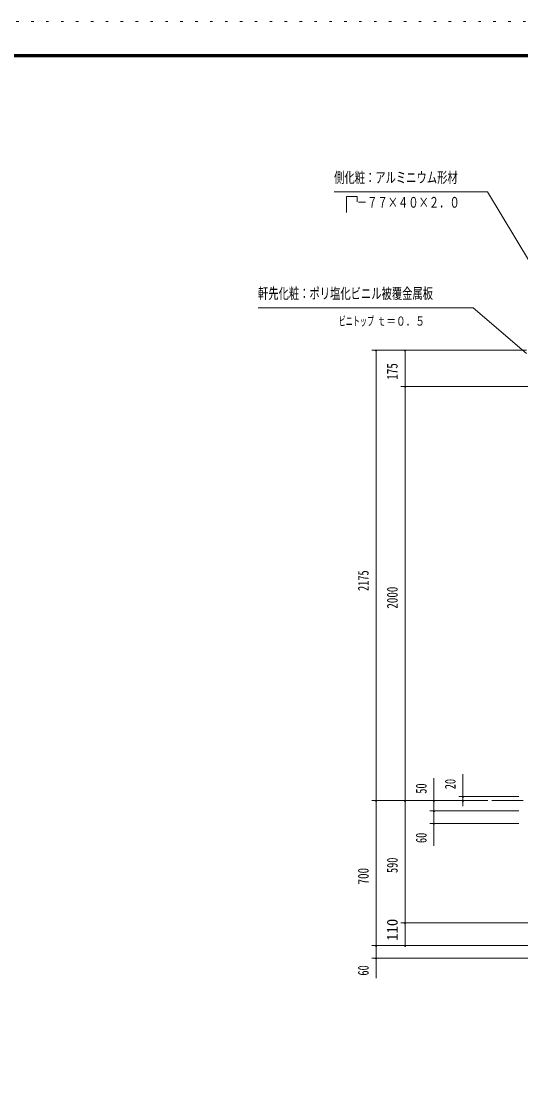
# Model space of a CAD drawing. Units: millimetres, scale not verified. Extents: x -23247 to 23257, y -10500 to 10500.
# Drawn here: x 8739 to 14766, y -2465 to 10500 of the extents above; entities that cross this region are included whole.
import ezdxf
from ezdxf.enums import TextEntityAlignment as Align

# ---------------------------------------------------------------- set-up
doc = ezdxf.new("R2010")
doc.units = ezdxf.units.MM
doc.header["$LTSCALE"] = 60
doc.linetypes.add('USER4', pattern=[3, 0.5, -2.5])
for name, color, linetype, lineweight in [('0-6_2-02BOLD', 7, 'Continuous', 18), ('0-A_2-52DIM', 3, 'Continuous', 18), ('0-C_F-F1PAPER', 5, 'Continuous', 18), ('0-D_F-E_J_ADD', 5, 'USER4', 18)]:
    doc.layers.add(name, color=color, linetype=linetype, lineweight=lineweight)
doc.styles.add('ＭＳ ゴシック', font='')
doc.styles.get('ＭＳ ゴシック').set_extended_font_data('MS Gothic')

msp = doc.modelspace()

# ---------------------------------------------------------------- linework, layer by layer
at = {"layer": '0-6_2-02BOLD'}
msp.add_line((14795.6, 1094.93), (14420.6, 1094.93), dxfattribs=at)
at = {"layer": '0-A_2-52DIM'}
for p, q in [((14364.85, 8444.93), (12514.85, 8444.93)), ((14364.85, 8444.93), (15606.33, 6384.85)), ((12664.86, 8386.38), (12664.86, 8194.93)), ((14836.13, 6532.43), (12970.6, 6532.43)), ((13030.6, 6532.43), (13010.6, 6532.43)), ((13020.6, 6532.43), (13020.6, -1050.07)), ((13380.6, 6532.43), (13360.6, 6532.43)), ((13370.6, -655.07), (13370.6, 6532.43)), ((13320.6, 6094.93), (15716.68, 6094.93)), ((13380.6, 6094.93), (13360.6, 6094.93)), ((13720.6, 1364.93), (13720.6, 549.93)), ((14070.6, 1027.83), (14070.6, 1414.93)), ((12970.6, 1094.93), (14370.6, 1094.93)), ((13030.6, 1094.93), (13010.6, 1094.93)), ((13380.6, 1094.93), (13360.6, 1094.93)), ((13730.6, 1094.93), (13710.6, 1094.93)), ((14020.6, 1144.93), (14745.6, 1144.93)), ((14080.6, 1144.93), (14060.6, 1144.93)), ((14080.6, 1094.93), (14060.6, 1094.93)), ((14745.6, 969.93), (13670.6, 969.93)), ((13730.6, 969.93), (13710.6, 969.93)), ((13670.6, 819.93), (14745.6, 819.93)), ((13730.6, 819.93), (13710.6, 819.93)), ((17900.23, -380.07), (13320.6, -380.07)), ((13380.6, -380.07), (13360.6, -380.07)), ((12970.6, -655.07), (17370.6, -655.07)), ((13030.6, -655.07), (13010.6, -655.07)), ((13380.6, -655.07), (13360.6, -655.07)), ((12970.6, -805.07), (17370.6, -805.07)), ((13030.6, -805.07), (13010.6, -805.07))]:
    msp.add_line(p, q, dxfattribs=at)
for points in [[(12664.86, 8386.38), (12793.64, 8386.38), (12793.64, 8321.98)], [(14836.08, 6491.02), (14195.6, 7044.93), (11595.6, 7044.93)]]:
    msp.add_lwpolyline(points, dxfattribs=at)
for centre in [(13020.6, 6532.43), (13370.6, 6532.43), (13370.6, 6094.93), (13020.6, 1094.93), (13370.6, 1094.93), (13720.6, 1094.93), (14070.6, 1144.93), (14070.6, 1094.93), (13720.6, 969.93), (13720.6, 819.93), (13370.6, -380.07), (13020.6, -655.07), (13370.6, -655.07), (13020.6, -805.07)]:
    msp.add_arc(centre, 10, 180, 0, dxfattribs=at)
at = {"layer": '0-C_F-F1PAPER'}
for points in [[(22757.01, -10000), (-5942.99, -10000), (-5942.99, 10100), (22757.01, 10100)], [(22754.51, -9997.5), (22754.51, 10097.5), (-5940.49, 10097.5), (-5940.49, -9997.5)], [(22752.01, -9995), (-5937.99, -9995), (-5937.99, 10095), (22752.01, 10095)], [(22749.51, -9992.5), (22749.51, 10092.5), (-5935.49, 10092.5), (-5935.49, -9992.5)], [(22747.01, -9990), (-5932.99, -9990), (-5932.99, 10090), (22747.01, 10090)], [(22744.51, -9987.5), (22744.51, 10087.5), (-5930.49, 10087.5), (-5930.49, -9987.5)], [(22742.01, -9985), (-5927.99, -9985), (-5927.99, 10085), (22742.01, 10085)], [(22739.51, -9982.5), (-5925.49, -9982.5), (-5925.49, 10082.5), (22739.51, 10082.5)], [(22737.01, -9980), (22737.01, 10080), (-5922.99, 10080), (-5922.99, -9980)], [(22734.51, -9977.5), (22734.51, 10077.5), (-5920.49, 10077.5), (-5920.49, -9977.5)], [(22732.01, -9975), (22732.01, 10075), (-5917.99, 10075), (-5917.99, -9975)]]:
    msp.add_lwpolyline(points, close=True, dxfattribs=at)
at = {"layer": '0-D_F-E_J_ADD'}
msp.add_lwpolyline([(23257.01, -10500), (-6442.99, -10500), (-6442.99, 10500), (23257.01, 10500)], close=True, dxfattribs=at)

# ---------------------------------------------------------------- texts
at = {"layer": '0-A_2-52DIM', "color": 7, "style": 'ＭＳ ゴシック'}
for s, height, width, p in [('側化粧：アルミニウム形材', 130.2, 0.7, (12514.85, 8512.7)), ('\u3000－７７×４０×２．０', 130.2, 0.7, (12664.86, 8212.7)), ('軒先化粧：ポリ塩化ビニル被覆金属板', 130.2, 0.7, (11595.6, 7112.7)), ('ビニトップ ', 110.7, 0.55, (12570.6, 6794.93)), ('ｔ＝０．５', 110.7, 0.75, (13029.88, 6794.93))]:
    msp.add_text(s, height=height, dxfattribs=dict(at, width=width)).set_placement(p, align=Align.BOTTOM_LEFT)
for s, width, p in [('175', 0.75, (13320.6, 6175.64)), ('2175', 0.7, (12970.6, 3626.19)), ('2000', 0.75, (13320.6, 3411.9)), ('20', 0.7, (14020.6, 1232.61)), ('50', 0.7, (13670.6, 1178.21)), ('60', 0.7, (13670.6, 582.81)), ('590', 0.7, (13320.6, 221.05)), ('700', 0.75, (12970.59, 82.93)), ('60', 0.7, (12970.59, -1017.19))]:
    msp.add_text(s, height=130.2, rotation=90, dxfattribs=dict(at, width=width)).set_placement(p, align=Align.BOTTOM_LEFT)
msp.add_text('110', height=130.2, rotation=90, dxfattribs=at).set_placement((13320.6, -597.38), align=Align.BOTTOM_LEFT)

doc.saveas('drawing.dxf')
